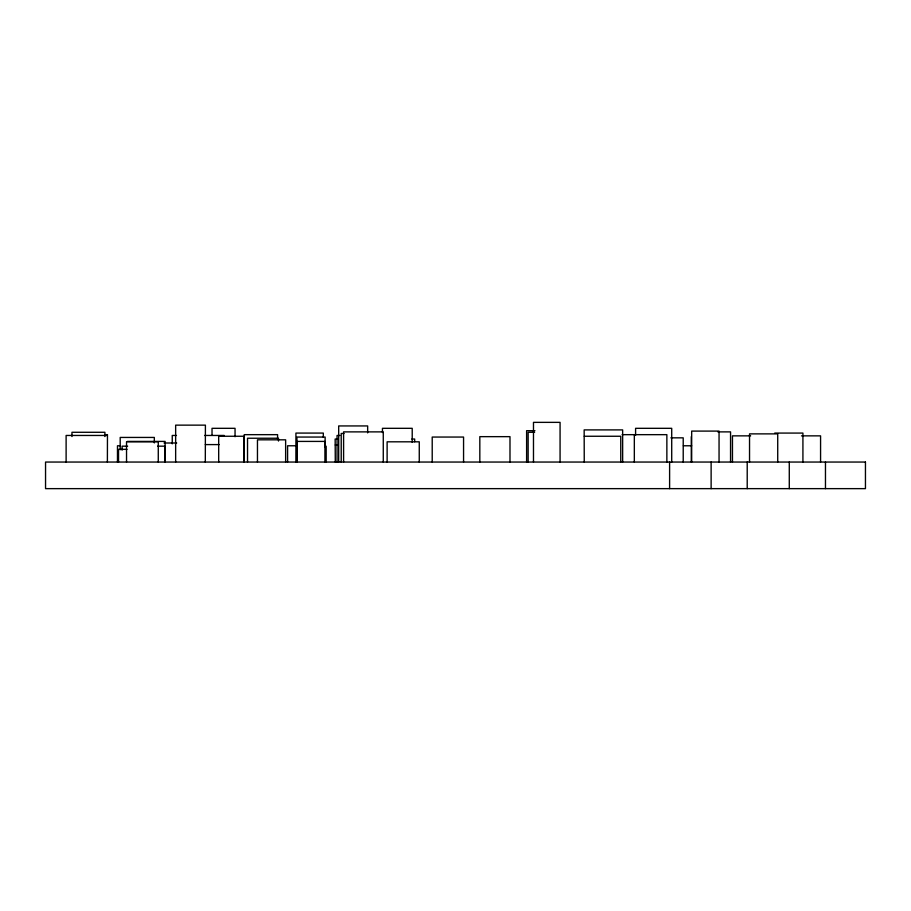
<?xml version="1.0" encoding="UTF-8"?>
<svg xmlns="http://www.w3.org/2000/svg" width="911" height="911" viewBox="0 0 911 911"><rect width="100%" height="100%" fill="white"/><g stroke="black" fill="none" stroke-linecap="round" stroke-linejoin="round"><path stroke-width="1.37" d="M534.951 430.698L526.615 430.698L526.615 462.048M717.834 431.882L730.554 431.882L730.554 462.048M534.632 432.281L528.141 432.281L528.141 462.048M774.749 433.078L802.921 433.078L802.921 462.048M343.994 433.477L341.215 433.477L341.215 462.048M104.685 434.661L107.464 434.661L107.384 462.048M622.122 434.661L666.863 434.661L666.863 462.048M107.384 435.458L66.116 435.458L66.116 462.048M176.461 435.458L172.247 435.458L172.247 443.851M204.565 435.458L224.231 435.458M339.883 435.458L337.059 435.458L337.036 462.048M750.653 435.857L732.455 435.857L732.455 462.048M801.521 435.857L820.572 435.857L820.572 462.048M584.247 436.255L620.755 436.255L620.755 462.048M670.872 437.838L683.216 437.838L683.216 462.048M337.97 439.034L335.157 439.034L335.294 462.048M411.852 439.034L414.664 439.034L414.664 441.744M127.415 441.414L165.119 441.414L165.119 462.048M164.037 442.997L176.7 442.997M205.305 444.591L219.198 444.591M335.294 444.989L338.095 444.989M120.229 445.775L117.473 445.775L117.473 462.048M295.881 445.775L287.591 445.775L287.591 462.048M683.387 445.775L691.677 445.775M127.631 446.174L122.108 446.174L122.108 450.148M157.614 446.174L164.72 446.174L164.72 462.048M127.028 449.351L118.532 449.351L118.532 462.048M825.468 462.048L825.468 488.638M789.279 462.048L789.279 488.638M777.721 462.048L777.721 433.875L749.537 433.875L749.537 462.048M747.214 462.048L747.214 488.638M719.052 462.048L719.052 431.097L691.677 431.097L691.677 462.048M711.127 462.048L711.127 488.638M691.29 436.654L691.29 462.048M671.714 462.048L671.714 428.318L635.593 428.318L635.593 435.344M669.608 462.048L669.608 488.638M634.329 434.661L634.329 462.048M622.646 462.048L622.646 429.901L584.156 429.901L584.247 462.048M560.071 462.048L560.071 422.362L533.482 422.362L533.482 462.048M509.989 462.048L509.989 436.654L479.824 436.654L479.824 462.048M463.562 462.048L463.562 437.052L432.213 437.052L432.213 462.048M419.265 462.048L419.265 441.812L387.118 441.812L387.118 462.048M412.216 442.37L412.216 428.318L382.449 428.318L382.449 432.531M383.269 462.048L383.269 431.882L343.595 431.882L343.595 462.048M367.657 432.884L367.657 425.938L338.687 425.938L338.687 462.048M326.172 446.174L326.172 462.048M325.25 444.591L325.25 447.278M325.125 446.766L325.125 437.052L296.94 437.052L296.94 462.048M324.92 462.048L324.92 441.414L297.145 441.414L297.145 462.048M323.314 437.212L323.314 433.078L295.927 433.078L295.893 462.048M285.633 462.048L285.633 439.819L257.46 439.819L257.46 462.048M278.481 441.038L278.481 438.237L247.53 438.237L247.53 462.048M277.582 438.772L277.582 434.661L244.25 434.661L244.25 462.048M244.08 462.048L244.08 436.255L218.686 436.255L218.686 462.048M235.049 436.745L235.049 428.318L212.024 428.318L212.024 435.344M205.305 462.048L205.408 425.141L175.652 425.141L175.652 462.048M158.275 462.048L158.275 441.812L126.538 441.812L126.538 462.048M154.323 442.917L154.323 437.439L120.195 437.439L120.195 449.749M104.902 436.54L104.902 432.281L71.969 432.281L71.969 436.54M865.45 462.048L45.55 462.048L45.55 488.638L865.45 488.638L865.45 462.048"/></g></svg>
